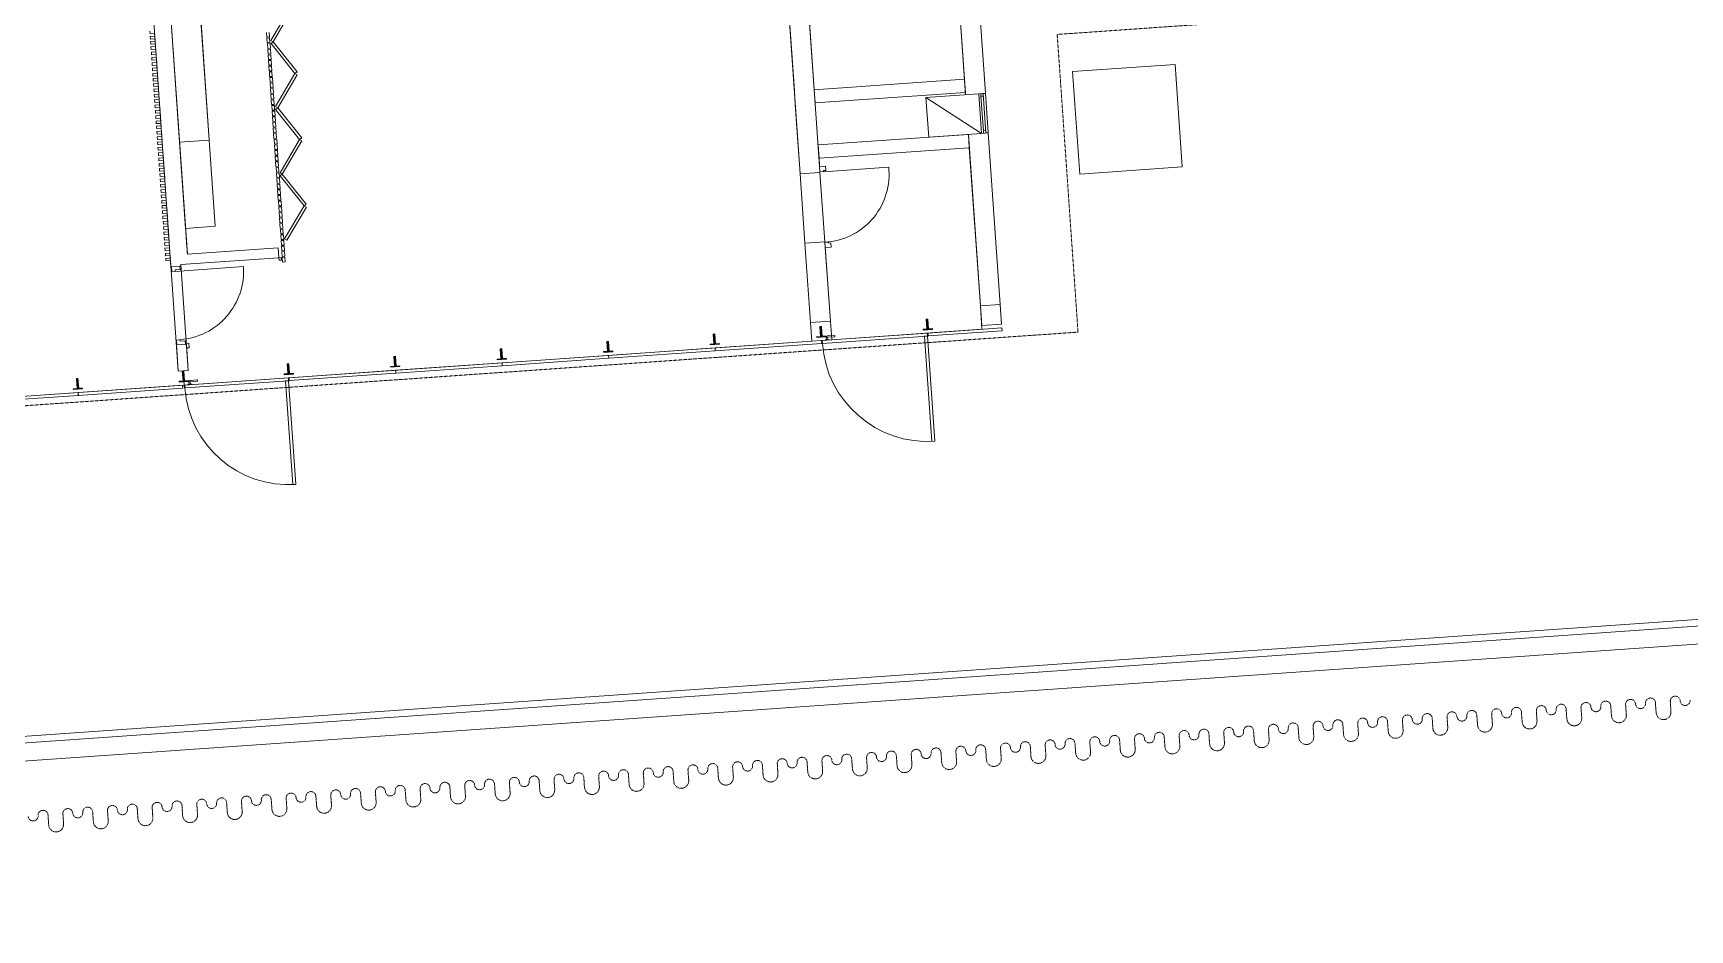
# Model space of a CAD drawing. Header units: millimetres. Extents: x 306 to 836129804, y -168137 to 818603917.
# Drawn here: x 833840866 to 833865851, y 817923375 to 817936898 of the extents above; entities that cross this region are included whole.
import ezdxf

# ---------------------------------------------------------------- set-up
doc = ezdxf.new("R2010")
doc.units = ezdxf.units.MM
doc.header["$LTSCALE"] = 3
doc.linetypes.add('Overhead', pattern=[1.8, 1.2, -0.6])
doc.linetypes.add('SMALL DASH', pattern=[1.06, 0.53, -0.53])
for name, color, linetype, lineweight in [('A-010-M_LINE', 251, 'Continuous', 13), ('A-200-M_WALL', 251, 'Continuous', 13), ('A-200-M_WALL_EXT', 251, 'Continuous', 13), ('A-200-M_WALL_INT', 251, 'Continuous', 13), ('A-214-M_CURT_WALL', 251, 'Continuous', 13), ('A-215-M_CURT_PANEL', 251, 'Continuous', 13), ('A-314-M_WINDOW', 251, 'Continuous', 13), ('A-325-M_DOOR', 251, 'Continuous', 13), ('A-325-M_DOOR__FRAME', 251, 'Continuous', 13), ('A-340-M_RAILING', 251, 'Continuous', 13), ('A-770-ME_FFE_SA', 251, 'Continuous', 13), ('A-810-M_ROOMS', 251, 'Continuous', 13), ('S-280-M_COLUMN', 253, 'Continuous', 9), ('Z-060-M_DETAIL', 253, 'Continuous', 5)]:
    doc.layers.add(name, color=color, linetype=linetype, lineweight=lineweight)
doc.layers.add('UAJ-00XREF', color=7, linetype='Continuous')
doc.layers.get('A-770-ME_FFE_SA').off()

# ---------------------------------------------------------------- blocks, each defined once
blk = doc.blocks.new('System Panel - ARC_Glazed-35356056-0300')
at = {"layer": 'A-215-M_CURT_PANEL', "lineweight": 9}
for p, q in [((-557.5, 44), (557.5, 44)), ((-557.5, 0), (-557.5, 44)), ((557.5, 0), (-557.5, 0))]:
    blk.add_line(p, q, dxfattribs=at)
blk = doc.blocks.new('Circular Mullion - B1_STEEL-17270003-0300')
at = {"layer": 'A-214-M_CURT_WALL', "lineweight": 9}
blk.add_hatch(color=256, dxfattribs=at).paths.add_polyline_path([(-70, 50), (-70, 62), (-12.5, 62), (-12.5, 210), (12.5, 210), (12.5, 62), (70, 62), (70, 50), (-12.5, 50)], flags=0)
for p, q in [((-12.5, 62), (-70, 62)), ((-70, 50), (-70, 62)), ((-70, 50), (0, 50)), ((12.5, 210), (-12.5, 210)), ((-12.5, 210), (-12.5, 62)), ((0, 50), (70, 50)), ((12.5, 62), (12.5, 210)), ((70, 62), (12.5, 62)), ((70, 50), (70, 62))]:
    blk.add_line(p, q, dxfattribs=at)
blk = doc.blocks.new('System Panel - ARC_Glazed-41323081-0300')
at = {"layer": 'A-215-M_CURT_PANEL', "lineweight": 9}
for p, q in [((-789.5, 44), (789.5, 44)), ((-789.5, 0), (-789.5, 44)), ((789.5, 0), (-789.5, 0)), ((789.5, 0), (789.5, 44))]:
    blk.add_line(p, q, dxfattribs=at)
blk = doc.blocks.new('Circular Mullion - B1_STEEL-35356046-0300')
at = {"layer": 'A-214-M_CURT_WALL', "lineweight": 9}
blk.add_hatch(color=256, dxfattribs=at).paths.add_polyline_path([(-81, 50), (-140, 50), (-140, 62), (-83, 62), (-83, 210), (-58, 210), (-56, 62), (0, 62), (0, 50), (-80, 50)], flags=0)
for p, q in [((-83, 62), (-140, 62)), ((-140, 50), (-140, 62)), ((-140, 50), (-70, 50)), ((-58, 210), (-83, 210)), ((-83, 210), (-83, 62)), ((-70, 50), (0, 50)), ((-58, 62), (-58, 210)), ((0, 62), (-58, 62)), ((0, 50), (0, 62))]:
    blk.add_line(p, q, dxfattribs=at)
blk = doc.blocks.new('System Panel - ARC_Glazed-28591445-0300')
at = {"layer": 'A-215-M_CURT_PANEL', "lineweight": 9}
for p, q in [((-790, 44), (790, 44)), ((-790, 0), (-790, 44)), ((790, 0), (-790, 0)), ((790, 0), (790, 44))]:
    blk.add_line(p, q, dxfattribs=at)
blk = doc.blocks.new('DCW_08a - L_GF_T SECTION MULLION_SINGLE DOOR-35356047-0300')
at = {"layer": 'A-325-M_DOOR', "lineweight": 9}
for p, q in [((-783, 0), (-793, 0)), ((-793, 0), (-793, -45)), ((783, 0), (-783, 0)), ((-783, 0), (-783, -45)), ((-783, -45), (-783, 0)), ((783, -45), (783, 0)), ((793, 0), (783, 0)), ((783, 0), (783, -45)), ((793, -45), (793, 0)), ((-793, -45), (-783, -45)), ((-783, -45), (783, -45)), ((783, -45), (793, -45))]:
    blk.add_line(p, q, dxfattribs=at)
at = {"layer": 'A-325-M_DOOR'}
for p, q in [((-738, 8), (-738, 0)), ((-738, 8), (-678, 8)), ((-737, 8), (-738, 8)), ((-718, 38), (-718, 8)), ((-698, 8), (-698, 38)), ((-588, 63), (-693, 63)), ((-693, 43), (-588, 43)), ((-678, 8), (-679, 8)), ((-678, 0), (-678, 8)), ((-588, 63), (-588, 43)), ((783, -45), (738, -45)), ((738, -1611), (738, -45)), ((783, -1611), (783, -45))]:
    blk.add_line(p, q, dxfattribs=at)
at = {"layer": 'A-325-M_DOOR', "flags": 128}
for points in [[(-693, 63), (-694, 63), (-695, 63), (-696, 63), (-697, 63), (-698, 63), (-699, 62), (-700, 62), (-701, 62), (-702, 61), (-703, 61), (-704, 61), (-705, 60), (-706, 60), (-707, 59), (-707, 59), (-708, 58), (-709, 57), (-710, 57), (-710, 56), (-711, 55), (-712, 55), (-713, 54), (-713, 53), (-714, 52), (-714, 52), (-715, 51), (-715, 50), (-716, 49), (-716, 48), (-717, 47), (-717, 46), (-717, 45), (-717, 44), (-718, 43), (-718, 42), (-718, 41), (-718, 40), (-718, 39), (-718, 38), (-718, 38)], [(-698, 38), (-698, 38), (-698, 38), (-698, 39), (-698, 39), (-698, 39), (-698, 39), (-698, 39), (-698, 40), (-698, 40), (-698, 40), (-698, 40), (-698, 40), (-698, 40), (-698, 41), (-697, 41), (-697, 41), (-697, 41), (-697, 41), (-697, 41), (-697, 42), (-697, 42), (-696, 42), (-696, 42), (-696, 42), (-696, 42), (-696, 42), (-696, 42), (-695, 43), (-695, 43), (-695, 43), (-695, 43), (-695, 43), (-695, 43), (-694, 43), (-694, 43), (-694, 43), (-694, 43), (-694, 43), (-693, 43), (-693, 43)]]:
    blk.add_lwpolyline(points, dxfattribs=at)
at = {"layer": 'A-325-M_DOOR'}
blk.add_arc((783, -45), 1567, 180, 270, dxfattribs=at)
blk = doc.blocks.new('System Panel - ARC_Glazed-35356051-0300')
at = {"layer": 'A-215-M_CURT_PANEL', "lineweight": 9}
for p, q in [((-805, 44), (805, 44)), ((-805, 0), (-805, 44)), ((805, 0), (-805, 0))]:
    blk.add_line(p, q, dxfattribs=at)
blk = doc.blocks.new('System Panel - ARC_Glazed-35356052-0300')
at = {"layer": 'A-215-M_CURT_PANEL', "lineweight": 9}
for p, q in [((-805, 44), (805, 44)), ((-805, 0), (-805, 44)), ((805, 0), (-805, 0)), ((805, 0), (805, 44))]:
    blk.add_line(p, q, dxfattribs=at)
blk = doc.blocks.new('Circular Mullion - B1_STEEL-33305504-0300')
at = {"layer": 'A-214-M_CURT_WALL', "lineweight": 9}
blk.add_hatch(color=256, dxfattribs=at).paths.add_polyline_path([(12.5, 50), (-70, 50), (-70, 62), (-12.5, 62), (-12.5, 210), (12.5, 210), (12.5, 62), (70, 62), (70, 50)], flags=0)
for p, q in [((-12.5, 62), (-70, 62)), ((-70, 50), (-70, 62)), ((-70, 50), (0, 50)), ((12.5, 210), (-12.5, 210)), ((-12.5, 210), (-12.5, 62)), ((0, 50), (70, 50)), ((12.5, 62), (12.5, 210)), ((70, 62), (12.5, 62)), ((70, 50), (70, 62))]:
    blk.add_line(p, q, dxfattribs=at)
blk = doc.blocks.new('System Panel - ARC_Glazed-35356053-0300')
at = {"layer": 'A-215-M_CURT_PANEL', "lineweight": 9}
for p, q in [((-805, 44), (805, 44)), ((-805, 0), (-805, 44)), ((805, 0), (-805, 0)), ((805, 0), (805, 44))]:
    blk.add_line(p, q, dxfattribs=at)
blk = doc.blocks.new('System Panel - ARC_Glazed-35356054-0300')
at = {"layer": 'A-215-M_CURT_PANEL', "lineweight": 9}
for p, q in [((-805, 44), (805, 44)), ((-805, 0), (-805, 44)), ((805, 0), (-805, 0)), ((805, 0), (805, 44))]:
    blk.add_line(p, q, dxfattribs=at)
blk = doc.blocks.new('DCW_08b - L_GF_T SECTION MULLION_SINGLE DOOR_ANGLE HEAD-35356048-0300')
at = {"layer": 'A-325-M_DOOR', "lineweight": 9}
for p, q in [((-795, 0), (-805, 0)), ((-805, 0), (-805, -45)), ((795, 0), (-795, 0)), ((-795, 0), (-795, -45)), ((-795, -45), (-795, 0)), ((795, -45), (795, 0)), ((805, 0), (795, 0)), ((795, 0), (795, -45)), ((805, -45), (805, 0)), ((-805, -45), (-795, -45)), ((-795, -45), (795, -45)), ((795, -45), (805, -45))]:
    blk.add_line(p, q, dxfattribs=at)
at = {"layer": 'A-325-M_DOOR'}
for p, q in [((-750, 8), (-750, 0)), ((-750, 8), (-690, 8)), ((-749, 8), (-750, 8)), ((-730, 38), (-730, 8)), ((-710, 8), (-710, 38)), ((-600, 63), (-705, 63)), ((-705, 43), (-600, 43)), ((-690, 8), (-691, 8)), ((-690, 0), (-690, 8)), ((-600, 63), (-600, 43)), ((795, -45), (750, -45)), ((750, -1634), (750, -45)), ((795, -1635), (795, -45))]:
    blk.add_line(p, q, dxfattribs=at)
at = {"layer": 'A-325-M_DOOR', "flags": 128}
for points in [[(-705, 63), (-706, 63), (-707, 63), (-708, 63), (-709, 63), (-710, 63), (-711, 62), (-712, 62), (-713, 62), (-714, 61), (-715, 61), (-716, 61), (-717, 60), (-717, 60), (-718, 59), (-719, 59), (-720, 58), (-721, 57), (-721, 57), (-722, 56), (-723, 55), (-724, 55), (-724, 54), (-725, 53), (-725, 52), (-726, 52), (-727, 51), (-727, 50), (-728, 49), (-728, 48), (-728, 47), (-729, 46), (-729, 45), (-729, 44), (-729, 43), (-730, 42), (-730, 41), (-730, 40), (-730, 39), (-730, 38), (-730, 38)], [(-710, 38), (-710, 38), (-710, 38), (-710, 39), (-710, 39), (-710, 39), (-710, 39), (-710, 39), (-710, 40), (-710, 40), (-710, 40), (-710, 40), (-709, 40), (-709, 40), (-709, 41), (-709, 41), (-709, 41), (-709, 41), (-709, 41), (-709, 41), (-708, 42), (-708, 42), (-708, 42), (-708, 42), (-708, 42), (-708, 42), (-708, 42), (-707, 42), (-707, 43), (-707, 43), (-707, 43), (-707, 43), (-706, 43), (-706, 43), (-706, 43), (-706, 43), (-706, 43), (-705, 43), (-705, 43), (-705, 43), (-705, 43)]]:
    blk.add_lwpolyline(points, dxfattribs=at)
at = {"layer": 'A-325-M_DOOR'}
blk.add_arc((795, -45), 1590, 180, 270, dxfattribs=at)
blk = doc.blocks.new('Circular Mullion - B1_STEEL-33305505-0300')
at = {"layer": 'A-214-M_CURT_WALL', "lineweight": 9}
blk.add_hatch(color=256, dxfattribs=at).paths.add_polyline_path([(44.9, 50), (-70, 50), (-70, 62), (-12.5, 62), (-12.5, 210), (12.5, 210), (12.5, 62), (70, 62), (70, 50)], flags=0)
for p, q in [((-12.5, 62), (-70, 62)), ((-70, 50), (-70, 62)), ((-70, 50), (0, 50)), ((12.5, 210), (-12.5, 210)), ((-12.5, 210), (-12.5, 62)), ((0, 50), (70, 50)), ((12.5, 62), (12.5, 210)), ((70, 62), (12.5, 62)), ((70, 50), (70, 62))]:
    blk.add_line(p, q, dxfattribs=at)
blk = doc.blocks.new('Railing - Railing-25259994-0300')
at = {"layer": 'A-340-M_RAILING'}
for p, q in [((183, 4284), (117268, 4284)), ((117168, 4384), (283, 4384))]:
    blk.add_line(p, q, dxfattribs=at)
blk = doc.blocks.new('System Panel - ARC_Glazed-35356055-0300')
at = {"layer": 'A-215-M_CURT_PANEL', "lineweight": 9}
for p, q in [((-805, 44), (805, 44)), ((805, 0), (805, 44)), ((805, 0), (-805, 0))]:
    blk.add_line(p, q, dxfattribs=at)
blk = doc.blocks.new('ARC_DOOR_Learning Centre Sliding Folding Panel - ARC_DOOR_Learning Centre Sliding Folding Panel-29243649-0300')
at = {"layer": 'A-325-M_DOOR'}
for p, q in [((70, 0), (0, 0)), ((0, 0), (0, -40)), ((0, -40), (70, -40)), ((70, -40), (70, 0)), ((155, 0), (85, 0)), ((85, 0), (85, -40)), ((85, -40), (155, -40)), ((155, -40), (155, 0)), ((240, 0), (170, 0)), ((170, 0), (170, -40)), ((170, -40), (240, -40)), ((240, -40), (240, 0)), ((325, 0), (255, 0)), ((255, 0), (255, -40)), ((255, -40), (325, -40)), ((325, -40), (325, 0)), ((325, -88), (348, -55)), ((325, -88), (802, -417)), ((410, 0), (340, 0)), ((340, 0), (340, -40)), ((340, -40), (410, -40)), ((348, -55), (825, -384)), ((410, -40), (410, 0)), ((495, 0), (425, 0)), ((425, 0), (425, -40)), ((425, -40), (495, -40)), ((495, -40), (495, 0)), ((580, 0), (510, 0)), ((510, 0), (510, -40)), ((510, -40), (580, -40)), ((580, -40), (580, 0)), ((665, 0), (595, 0)), ((595, 0), (595, -40)), ((595, -40), (665, -40)), ((665, -40), (665, 0)), ((750, 0), (680, 0)), ((680, 0), (680, -40)), ((680, -40), (750, -40)), ((750, -40), (750, 0)), ((835, 0), (765, 0)), ((765, 0), (765, -40)), ((765, -40), (835, -40)), ((1302, -55), (825, -384)), ((835, -40), (835, 0)), ((1325, -88), (848, -417)), ((920, 0), (850, 0)), ((850, 0), (850, -40)), ((850, -40), (920, -40)), ((920, -40), (920, 0)), ((1005, 0), (935, 0)), ((935, 0), (935, -40)), ((935, -40), (1005, -40)), ((1005, -40), (1005, 0)), ((1090, 0), (1020, 0)), ((1020, 0), (1020, -40)), ((1020, -40), (1090, -40)), ((1090, -40), (1090, 0)), ((1175, 0), (1105, 0)), ((1105, 0), (1105, -40)), ((1105, -40), (1175, -40)), ((1175, -40), (1175, 0)), ((1260, 0), (1190, 0)), ((1190, 0), (1190, -40)), ((1190, -40), (1260, -40)), ((1260, -40), (1260, 0)), ((1345, 0), (1275, 0)), ((1275, 0), (1275, -40)), ((1275, -40), (1345, -40)), ((1325, -88), (1302, -55)), ((1325, -88), (1347, -55)), ((1325, -88), (1802, -417)), ((1345, -40), (1345, 0)), ((1347, -55), (1825, -384)), ((1430, 0), (1360, 0)), ((1360, 0), (1360, -40)), ((1360, -40), (1430, -40)), ((1430, -40), (1430, 0)), ((1515, 0), (1445, 0)), ((1445, 0), (1445, -40)), ((1445, -40), (1515, -40)), ((1515, -40), (1515, 0)), ((1600, 0), (1530, 0)), ((1530, 0), (1530, -40)), ((1530, -40), (1600, -40)), ((1600, -40), (1600, 0)), ((1685, 0), (1615, 0)), ((1615, 0), (1615, -40)), ((1615, -40), (1685, -40)), ((1685, -40), (1685, 0)), ((1770, 0), (1700, 0)), ((1700, 0), (1700, -40)), ((1700, -40), (1770, -40)), ((1770, -40), (1770, 0)), ((1855, 0), (1785, 0)), ((1785, 0), (1785, -40)), ((1785, -40), (1855, -40)), ((2302, -55), (1825, -384)), ((2325, -88), (1847, -417)), ((1855, -40), (1855, 0)), ((1940, 0), (1870, 0)), ((1870, 0), (1870, -40)), ((1870, -40), (1940, -40)), ((1940, -40), (1940, 0)), ((2025, 0), (1955, 0)), ((1955, 0), (1955, -40)), ((1955, -40), (2025, -40)), ((2025, -40), (2025, 0)), ((2110, 0), (2040, 0)), ((2040, 0), (2040, -40)), ((2040, -40), (2110, -40)), ((2110, -40), (2110, 0)), ((2195, 0), (2125, 0)), ((2125, 0), (2125, -40)), ((2125, -40), (2195, -40)), ((2195, -40), (2195, 0)), ((2280, 0), (2210, 0)), ((2210, 0), (2210, -40)), ((2210, -40), (2280, -40)), ((2280, -40), (2280, 0)), ((2365, 0), (2295, 0)), ((2295, 0), (2295, -40)), ((2295, -40), (2365, -40)), ((2325, -88), (2302, -55)), ((2325, -88), (2347, -55)), ((2325, -88), (2802, -417)), ((2347, -55), (2824, -384)), ((2365, -40), (2365, 0)), ((2450, 0), (2380, 0)), ((2380, 0), (2380, -40)), ((2380, -40), (2450, -40)), ((2450, -40), (2450, 0)), ((2535, 0), (2465, 0)), ((2465, 0), (2465, -40)), ((2465, -40), (2535, -40)), ((2535, -40), (2535, 0)), ((2620, 0), (2550, 0)), ((2550, 0), (2550, -40)), ((2550, -40), (2620, -40)), ((2620, -40), (2620, 0)), ((2705, 0), (2635, 0)), ((2635, 0), (2635, -40)), ((2635, -40), (2705, -40)), ((2705, -40), (2705, 0)), ((2790, 0), (2720, 0)), ((2720, 0), (2720, -40)), ((2720, -40), (2790, -40)), ((2790, -40), (2790, 0)), ((2875, 0), (2805, 0)), ((2805, 0), (2805, -40)), ((2805, -40), (2875, -40)), ((3302, -55), (2824, -384)), ((3324, -88), (2847, -417)), ((2875, -40), (2875, 0)), ((2960, 0), (2890, 0)), ((2890, 0), (2890, -40)), ((2890, -40), (2960, -40)), ((2960, -40), (2960, 0)), ((3045, 0), (2975, 0)), ((2975, 0), (2975, -40)), ((2975, -40), (3045, -40)), ((3045, -40), (3045, 0)), ((3130, 0), (3060, 0)), ((3060, 0), (3060, -40)), ((3060, -40), (3130, -40)), ((3130, -40), (3130, 0)), ((3215, 0), (3145, 0)), ((3145, 0), (3145, -40)), ((3145, -40), (3215, -40)), ((3215, -40), (3215, 0)), ((3300, 0), (3230, 0)), ((3230, 0), (3230, -40)), ((3230, -40), (3300, -40)), ((3300, -40), (3300, 0)), ((3324, -88), (3302, -55)), ((3385, 0), (3315, 0)), ((3315, 0), (3315, -40)), ((3315, -40), (3385, -40)), ((3324, -88), (3347, -55)), ((3324, -88), (3802, -417)), ((3347, -55), (3824, -384)), ((3385, -40), (3385, 0)), ((3470, 0), (3400, 0)), ((3400, 0), (3400, -40)), ((3400, -40), (3470, -40)), ((802, -417), (825, -384)), ((848, -417), (825, -384)), ((1802, -417), (1825, -384)), ((1847, -417), (1825, -384)), ((2802, -417), (2824, -384)), ((2847, -417), (2824, -384))]:
    blk.add_line(p, q, dxfattribs=at)
blk = doc.blocks.new('ARC_DOOR_TIMBER_T10-TS-I - 950x2100mm-40955901-0300')
at = {"layer": 'A-325-M_DOOR', "lineweight": 9}
for p, q in [((-518.5, 69), (-588.5, 69)), ((-588.5, 69), (-588.5, -61)), ((-538.5, -61), (-538.5, 16)), ((-538.5, 16), (-518.5, 16)), ((-518.5, 16), (-518.5, 69)), ((588.5, 69), (518.5, 69)), ((518.5, 69), (518.5, 16)), ((518.5, 16), (538.5, 16)), ((538.5, 16), (538.5, -61)), ((588.5, -61), (588.5, 69)), ((-588.5, -61), (-538.5, -61)), ((538.5, -61), (588.5, -61))]:
    blk.add_line(p, q, dxfattribs=at)
at = {"layer": 'A-325-M_DOOR'}
blk.add_line((515.5, 16), (515.5, -1015), dxfattribs=at)
blk.add_arc((515.5, 16), 1031, 180, 270, dxfattribs=at)
blk = doc.blocks.new('ARC_DOOR_METAL_M10-SM-I - 850x2100mm-39313027-0300')
at = {"layer": 'A-325-M_DOOR'}
blk.add_line((529, -205), (529, -1189), dxfattribs=at)
blk.add_arc((491, -169), 1021, 182.0146, 272.1365, dxfattribs=at)
at = {"layer": 'A-325-M_DOOR__FRAME'}
for p, q in [((-612, -150), (-532, -150)), ((-612, -240), (-612, -150)), ((-547, -240), (-612, -240)), ((-547, -205), (-547, -240)), ((-532, -205), (-547, -205)), ((-532, -150), (-532, -205)), ((532, -150), (612, -150)), ((532, -205), (532, -150)), ((547, -205), (532, -205)), ((547, -240), (547, -205)), ((612, -240), (547, -240)), ((612, -150), (612, -240))]:
    blk.add_line(p, q, dxfattribs=at)
blk = doc.blocks.new('ARC_TFP_FS_HR_DISPLAY - ARC_TFP_FS_HR_800x600 _WIDE_-V285-0300')
at = {"layer": 'Z-060-M_DETAIL'}
for p, q in [((400, 0), (-400, 600)), ((400, 600), (-400, 600)), ((-400, 600), (-400, 0)), ((400, 0), (400, 600)), ((-400, 0), (400, 0))]:
    blk.add_line(p, q, dxfattribs=at)
blk = doc.blocks.new('ARC_WIN_SPECIAL EQUIPMENT - 600w X 900h-V316-0300')
at = {"layer": 'A-314-M_WINDOW', "lineweight": 18}
for p, q in [((-300, -30), (-260, -30)), ((-260, -65), (-300, -65)), ((-295, -65), (295, -65)), ((-295, -100), (-295, -65)), ((295, -100), (-295, -100)), ((-260, -30), (-260, -65)), ((260, -65), (260, -30)), ((260, -30), (300, -30)), ((300, -65), (260, -65)), ((295, -65), (295, -100))]:
    blk.add_line(p, q, dxfattribs=at)
at = {"layer": 'A-314-M_WINDOW'}
blk.add_line((260, -30), (-260, -30), dxfattribs=at)
blk = doc.blocks.new('Workshop Timber Slats1 - Workshop Timber Slats-41129368-0300')
at = {"layer": 'A-200-M_WALL'}
for p, q in [((27185, 10125), (27145, 10125)), ((27145, 10125), (27145, 10055)), ((27145, 10055), (27185, 10055)), ((27185, 10125), (27185, 10055)), ((40055, 10125), (40015, 10125)), ((40015, 10125), (40015, 10055)), ((40015, 10055), (40055, 10055)), ((40055, 10125), (40055, 10055))]:
    blk.add_line(p, q, dxfattribs=at)
blk = doc.blocks.new('3A35X-MAGP-P-MP-00')
at = {"layer": 'A-010-M_LINE', "linetype": 'Overhead'}
for p, q in [((834440852, 817937213), (834436063, 817936878)), ((834436063, 817936878), (834436377, 817932389)), ((834436377, 817932389), (834396817, 817929623))]:
    blk.add_line(p, q, dxfattribs=at)
at = {"layer": 'A-010-M_LINE', "linetype": 'SMALL DASH'}
for p, q in [((834444411, 817926756), (834444422, 817926603)), ((834444635, 817926771), (834444646, 817926619)), ((834445084, 817926803), (834445095, 817926650)), ((834445309, 817926818), (834445319, 817926666)), ((834441044, 817926520), (834441055, 817926368)), ((834441269, 817926536), (834441279, 817926384)), ((834441718, 817926567), (834441728, 817926415)), ((834441942, 817926583), (834441953, 817926431)), ((834442391, 817926614), (834442402, 817926462)), ((834442615, 817926630), (834442626, 817926478)), ((834443064, 817926661), (834443075, 817926509)), ((834443289, 817926677), (834443299, 817926525)), ((834443738, 817926708), (834443748, 817926556)), ((834443962, 817926724), (834443973, 817926572)), ((834437229, 817926253), (834437239, 817926101)), ((834437677, 817926285), (834437688, 817926133)), ((834437902, 817926301), (834437913, 817926148)), ((834438351, 817926332), (834438361, 817926180)), ((834438575, 817926348), (834438586, 817926195)), ((834439024, 817926379), (834439035, 817926227)), ((834439249, 817926395), (834439259, 817926243)), ((834439697, 817926426), (834439708, 817926274)), ((834439922, 817926442), (834439933, 817926290)), ((834440371, 817926473), (834440381, 817926321)), ((834440595, 817926489), (834440606, 817926337)), ((834433862, 817926018), (834433872, 817925866)), ((834434311, 817926049), (834434321, 817925897)), ((834434535, 817926065), (834434546, 817925913)), ((834434984, 817926097), (834434995, 817925944)), ((834435208, 817926112), (834435219, 817925960)), ((834435657, 817926144), (834435668, 817925991)), ((834435882, 817926159), (834435892, 817926007)), ((834436331, 817926191), (834436341, 817926039)), ((834436555, 817926206), (834436566, 817926054)), ((834437004, 817926238), (834437015, 817926086)), ((834430271, 817925767), (834430281, 817925615)), ((834430495, 817925783), (834430506, 817925631)), ((834430944, 817925814), (834430954, 817925662)), ((834431168, 817925830), (834431179, 817925678)), ((834431617, 817925861), (834431628, 817925709)), ((834431842, 817925877), (834431852, 817925725)), ((834432291, 817925908), (834432301, 817925756)), ((834432515, 817925924), (834432526, 817925772)), ((834432964, 817925955), (834432975, 817925803)), ((834433188, 817925971), (834433199, 817925819)), ((834433637, 817926002), (834433648, 817925850)), ((834426904, 817925532), (834426914, 817925380)), ((834427128, 817925547), (834427139, 817925395)), ((834427577, 817925579), (834427588, 817925427)), ((834427802, 817925594), (834427812, 817925442)), ((834428250, 817925626), (834428261, 817925474)), ((834428475, 817925641), (834428486, 817925489)), ((834428924, 817925673), (834428934, 817925521)), ((834429148, 817925689), (834429159, 817925536)), ((834429597, 817925720), (834429608, 817925568)), ((834429822, 817925736), (834429832, 817925584)), ((834423088, 817925265), (834423099, 817925113)), ((834423537, 817925296), (834423548, 817925144)), ((834423761, 817925312), (834423772, 817925160)), ((834424210, 817925343), (834424221, 817925191)), ((834424435, 817925359), (834424445, 817925207)), ((834424884, 817925390), (834424894, 817925238)), ((834425108, 817925406), (834425119, 817925254)), ((834425557, 817925438), (834425568, 817925285)), ((834425781, 817925453), (834425792, 817925301)), ((834426230, 817925485), (834426241, 817925332)), ((834426455, 817925500), (834426465, 817925348)), ((834420844, 817925108), (834420854, 817924956)), ((834421068, 817925124), (834421079, 817924972)), ((834421517, 817925155), (834421528, 817925003)), ((834421741, 817925171), (834421752, 817925019)), ((834422190, 817925202), (834422201, 817925050)), ((834422415, 817925218), (834422425, 817925066)), ((834422864, 817925249), (834422874, 817925097))]:
    blk.add_line(p, q, dxfattribs=at)
at = {"layer": 'A-010-M_LINE'}
blk.add_lwpolyline([(834499323, 817951232), (834500700, 817931528), (834384086, 817923375), (834384080, 817923465), (834383431, 817923420), (834382148, 817941780)], dxfattribs=at)
at = {"layer": 'A-010-M_LINE', "linetype": 'SMALL DASH'}
for centre, radius, start, end in [((834443364, 817926682), 75, 3.9989, 183.9989), ((834443364, 817926682), 75, 3.9989, 183.9989), ((834443663, 817926703), 75, 3.9989, 183.9989), ((834444037, 817926729), 75, 3.9989, 183.9989), ((834444037, 817926729), 75, 3.9989, 183.9989), ((834444336, 817926750), 75, 3.9989, 183.9989), ((834444710, 817926776), 75, 3.9989, 183.9989), ((834444710, 817926776), 75, 3.9989, 183.9989), ((834444860, 817926787), 75, 183.9989, 3.9989), ((834445010, 817926797), 75, 3.9989, 183.9989), ((834445384, 817926824), 75, 3.9989, 183.9989), ((834445384, 817926824), 75, 3.9989, 183.9989), ((834445533, 817926834), 75, 183.9989, 3.9989), ((834439997, 817926447), 75, 3.9989, 183.9989), ((834439997, 817926447), 75, 3.9989, 183.9989), ((834440296, 817926468), 75, 3.9989, 183.9989), ((834440670, 817926494), 75, 3.9989, 183.9989), ((834440670, 817926494), 75, 3.9989, 183.9989), ((834440820, 817926504), 75, 183.9989, 3.9989), ((834440969, 817926515), 75, 3.9989, 183.9989), ((834441343, 817926541), 75, 3.9989, 183.9989), ((834441343, 817926541), 75, 3.9989, 183.9989), ((834441493, 817926552), 75, 183.9989, 3.9989), ((834441643, 817926562), 75, 3.9989, 183.9989), ((834442017, 817926588), 75, 3.9989, 183.9989), ((834442017, 817926588), 75, 3.9989, 183.9989), ((834442166, 817926599), 75, 183.9989, 3.9989), ((834442316, 817926609), 75, 3.9989, 183.9989), ((834442690, 817926635), 75, 3.9989, 183.9989), ((834442690, 817926635), 75, 3.9989, 183.9989), ((834442840, 817926646), 75, 183.9989, 3.9989), ((834442989, 817926656), 75, 3.9989, 183.9989), ((834443187, 817926517), 112, 183.9989, 3.9989), ((834443513, 817926693), 75, 183.9989, 3.9989), ((834443861, 817926564), 112, 183.9989, 3.9989), ((834444187, 817926740), 75, 183.9989, 3.9989), ((834444534, 817926611), 112, 183.9989, 3.9989), ((834445207, 817926658), 112, 183.9989, 3.9989), ((834436256, 817926185), 75, 3.9989, 183.9989), ((834436630, 817926212), 75, 3.9989, 183.9989), ((834436630, 817926212), 75, 3.9989, 183.9989), ((834436929, 817926233), 75, 3.9989, 183.9989), ((834437303, 817926259), 75, 3.9989, 183.9989), ((834437303, 817926259), 75, 3.9989, 183.9989), ((834437453, 817926269), 75, 183.9989, 3.9989), ((834437603, 817926280), 75, 3.9989, 183.9989), ((834437977, 817926306), 75, 3.9989, 183.9989), ((834437977, 817926306), 75, 3.9989, 183.9989), ((834438126, 817926316), 75, 183.9989, 3.9989), ((834438276, 817926327), 75, 3.9989, 183.9989), ((834438650, 817926353), 75, 3.9989, 183.9989), ((834438650, 817926353), 75, 3.9989, 183.9989), ((834438800, 817926363), 75, 183.9989, 3.9989), ((834438949, 817926374), 75, 3.9989, 183.9989), ((834439323, 817926400), 75, 3.9989, 183.9989), ((834439323, 817926400), 75, 3.9989, 183.9989), ((834439473, 817926410), 75, 183.9989, 3.9989), ((834439623, 817926421), 75, 3.9989, 183.9989), ((834439820, 817926282), 112, 183.9989, 3.9989), ((834440146, 817926457), 75, 183.9989, 3.9989), ((834440494, 817926329), 112, 183.9989, 3.9989), ((834441167, 817926376), 112, 183.9989, 3.9989), ((834441840, 817926423), 112, 183.9989, 3.9989), ((834442514, 817926470), 112, 183.9989, 3.9989), ((834432590, 817925929), 75, 3.9989, 183.9989), ((834432590, 817925929), 75, 3.9989, 183.9989), ((834432889, 817925950), 75, 3.9989, 183.9989), ((834433263, 817925976), 75, 3.9989, 183.9989), ((834433263, 817925976), 75, 3.9989, 183.9989), ((834433562, 817925997), 75, 3.9989, 183.9989), ((834433937, 817926023), 75, 3.9989, 183.9989), ((834433937, 817926023), 75, 3.9989, 183.9989), ((834434086, 817926034), 75, 183.9989, 3.9989), ((834434236, 817926044), 75, 3.9989, 183.9989), ((834434610, 817926070), 75, 3.9989, 183.9989), ((834434610, 817926070), 75, 3.9989, 183.9989), ((834434760, 817926081), 75, 183.9989, 3.9989), ((834434909, 817926091), 75, 3.9989, 183.9989), ((834435283, 817926117), 75, 3.9989, 183.9989), ((834435283, 817926117), 75, 3.9989, 183.9989), ((834435433, 817926128), 75, 183.9989, 3.9989), ((834435583, 817926138), 75, 3.9989, 183.9989), ((834435780, 817925999), 113, 183.9989, 3.9989), ((834435957, 817926165), 75, 3.9989, 183.9989), ((834435957, 817926165), 75, 3.9989, 183.9989), ((834436106, 817926175), 75, 183.9989, 3.9989), ((834436454, 817926046), 112, 183.9989, 3.9989), ((834436780, 817926222), 75, 183.9989, 3.9989), ((834437127, 817926093), 112, 183.9989, 3.9989), ((834437800, 817926141), 112, 183.9989, 3.9989), ((834438474, 817926188), 112, 183.9989, 3.9989), ((834439147, 817926235), 112, 183.9989, 3.9989), ((834429223, 817925694), 75, 3.9989, 183.9989), ((834429223, 817925694), 75, 3.9989, 183.9989), ((834429522, 817925715), 75, 3.9989, 183.9989), ((834429896, 817925741), 75, 3.9989, 183.9989), ((834429896, 817925741), 75, 3.9989, 183.9989), ((834430046, 817925751), 75, 183.9989, 3.9989), ((834430196, 817925762), 75, 3.9989, 183.9989), ((834430570, 817925788), 75, 3.9989, 183.9989), ((834430570, 817925788), 75, 3.9989, 183.9989), ((834430719, 817925798), 75, 183.9989, 3.9989), ((834430869, 817925809), 75, 3.9989, 183.9989), ((834431243, 817925835), 75, 3.9989, 183.9989), ((834431243, 817925835), 75, 3.9989, 183.9989), ((834431393, 817925845), 75, 183.9989, 3.9989), ((834431542, 817925856), 75, 3.9989, 183.9989), ((834431916, 817925882), 75, 3.9989, 183.9989), ((834431916, 817925882), 75, 3.9989, 183.9989), ((834432066, 817925893), 75, 183.9989, 3.9989), ((834432216, 817925903), 75, 3.9989, 183.9989), ((834432413, 817925764), 112, 183.9989, 3.9989), ((834432739, 817925940), 75, 183.9989, 3.9989), ((834433087, 817925811), 112, 183.9989, 3.9989), ((834433413, 817925987), 75, 183.9989, 3.9989), ((834433760, 817925858), 112, 183.9989, 3.9989), ((834434434, 817925905), 112, 183.9989, 3.9989), ((834435107, 817925952), 112, 183.9989, 3.9989), ((834425482, 817925432), 75, 3.9989, 183.9989), ((834425856, 817925458), 75, 3.9989, 183.9989), ((834425856, 817925458), 75, 3.9989, 183.9989), ((834426156, 817925479), 75, 3.9989, 183.9989), ((834426530, 817925506), 75, 3.9989, 183.9989), ((834426530, 817925506), 75, 3.9989, 183.9989), ((834426679, 817925516), 75, 183.9989, 3.9989), ((834426829, 817925526), 75, 3.9989, 183.9989), ((834427203, 817925553), 75, 3.9989, 183.9989), ((834427203, 817925553), 75, 3.9989, 183.9989), ((834427353, 817925563), 75, 183.9989, 3.9989), ((834427502, 817925573), 75, 3.9989, 183.9989), ((834427876, 817925600), 75, 3.9989, 183.9989), ((834427876, 817925600), 75, 3.9989, 183.9989), ((834428026, 817925610), 75, 183.9989, 3.9989), ((834428176, 817925621), 75, 3.9989, 183.9989), ((834428550, 817925647), 75, 3.9989, 183.9989), ((834428550, 817925647), 75, 3.9989, 183.9989), ((834428699, 817925657), 75, 183.9989, 3.9989), ((834428849, 817925668), 75, 3.9989, 183.9989), ((834429047, 817925529), 112, 183.9989, 3.9989), ((834429373, 817925704), 75, 183.9989, 3.9989), ((834429720, 817925576), 112, 183.9989, 3.9989), ((834430393, 817925623), 113, 183.9989, 3.9989), ((834431067, 817925670), 112, 183.9989, 3.9989), ((834431740, 817925717), 112, 183.9989, 3.9989), ((834422115, 817925197), 75, 3.9989, 183.9989), ((834422489, 817925223), 75, 3.9989, 183.9989), ((834422489, 817925223), 75, 3.9989, 183.9989), ((834422789, 817925244), 75, 3.9989, 183.9989), ((834423163, 817925270), 75, 3.9989, 183.9989), ((834423163, 817925270), 75, 3.9989, 183.9989), ((834423312, 817925281), 75, 183.9989, 3.9989), ((834423462, 817925291), 75, 3.9989, 183.9989), ((834423836, 817925317), 75, 3.9989, 183.9989), ((834423836, 817925317), 75, 3.9989, 183.9989), ((834423986, 817925328), 75, 183.9989, 3.9989), ((834424135, 817925338), 75, 3.9989, 183.9989), ((834424510, 817925364), 75, 3.9989, 183.9989), ((834424510, 817925364), 75, 3.9989, 183.9989), ((834424659, 817925375), 75, 183.9989, 3.9989), ((834424809, 817925385), 75, 3.9989, 183.9989), ((834425007, 817925246), 112, 183.9989, 3.9989), ((834425183, 817925411), 75, 3.9989, 183.9989), ((834425183, 817925411), 75, 3.9989, 183.9989), ((834425333, 817925422), 75, 183.9989, 3.9989), ((834425680, 817925293), 112, 183.9989, 3.9989), ((834426006, 817925469), 75, 183.9989, 3.9989), ((834426353, 817925340), 112, 183.9989, 3.9989), ((834427027, 817925387), 112, 183.9989, 3.9989), ((834427700, 817925434), 112, 183.9989, 3.9989), ((834428373, 817925482), 112, 183.9989, 3.9989), ((834420619, 817925092), 75, 183.9989, 3.9989), ((834420769, 817925103), 75, 3.9989, 183.9989), ((834421143, 817925129), 75, 3.9989, 183.9989), ((834421143, 817925129), 75, 3.9989, 183.9989), ((834421292, 817925139), 75, 183.9989, 3.9989), ((834421442, 817925150), 75, 3.9989, 183.9989), ((834421640, 817925011), 112, 183.9989, 3.9989), ((834421816, 817925176), 75, 3.9989, 183.9989), ((834421816, 817925176), 75, 3.9989, 183.9989), ((834421966, 817925186), 75, 183.9989, 3.9989), ((834422313, 817925058), 112, 183.9989, 3.9989), ((834422639, 817925234), 75, 183.9989, 3.9989), ((834422986, 817925105), 112, 183.9989, 3.9989), ((834423660, 817925152), 112, 183.9989, 3.9989), ((834424333, 817925199), 112, 183.9989, 3.9989), ((834420966, 817924964), 112, 183.9989, 3.9989)]:
    blk.add_arc(centre, radius, start, end, dxfattribs=at)
at = {"layer": 'A-200-M_WALL_EXT', "lineweight": 13}
for p, q in [((834434681, 817935969), (834433633, 817950958)), ((834434980, 817935990), (834433933, 817950979)), ((834422419, 817941087), (834422827, 817935251)), ((834423276, 817935282), (834422868, 817941118)), ((834431919, 817938593), (834432186, 817934778)), ((834432479, 817934885), (834432219, 817938614)), ((834434881, 817935983), (834434980, 817935990)), ((834434980, 817935990), (834434981, 817935985)), ((834422827, 817935251), (834423276, 817935282)), ((834434904, 817932787), (834434723, 817935371)), ((834434923, 817935385), (834435022, 817935392)), ((834435022, 817935397), (834435022, 817935392)), ((834435203, 817932808), (834435022, 817935392)), ((834432186, 817934778), (834432485, 817934798)), ((834432485, 817934798), (834432485, 817934805)), ((834432259, 817933730), (834432559, 817933751)), ((834432559, 817933744), (834432559, 817933751)), ((834432259, 817933730), (834432343, 817932533)), ((834432642, 817932554), (834432565, 817933664)), ((834434904, 817932787), (834435203, 817932808)), ((834432343, 817932533), (834432642, 817932554))]:
    blk.add_line(p, q, dxfattribs=at)
at = {"layer": 'A-200-M_WALL_INT'}
for p, q in [((834422096, 817945716), (834422945, 817933565)), ((834422698, 817933372), (834421855, 817945438)), ((834432398, 817936044), (834434665, 817936203)), ((834432412, 817935845), (834432398, 817936044)), ((834434679, 817936003), (834432412, 817935845)), ((834434679, 817936003), (834434665, 817936203)), ((834432457, 817935211), (834434723, 817935370)), ((834434737, 817935170), (834434723, 817935370)), ((834432471, 817935012), (834432457, 817935211)), ((834434737, 817935170), (834432471, 817935012)), ((834424327, 817933511), (834422846, 817933408)), ((834422945, 817933565), (834424317, 817933661)), ((834424327, 817933511), (834424317, 817933661)), ((834422698, 817933372), (834422704, 817933373)), ((834422834, 817933382), (834422848, 817933383)), ((834422848, 817933383), (834422846, 817933408)), ((834434904, 817932787), (834435203, 817932808)), ((834434904, 817932787), (834434925, 817932488)), ((834435224, 817932509), (834435203, 817932808)), ((834434925, 817932488), (834435224, 817932509)), ((834422780, 817932198), (834422786, 817932199)), ((834422808, 817931801), (834422780, 817932198)), ((834422916, 817932208), (834422930, 817932209)), ((834422958, 817931812), (834422930, 817932209)), ((834422808, 817931801), (834422958, 817931812))]:
    blk.add_line(p, q, dxfattribs=at)
at = {"layer": 'A-810-M_ROOMS', "flags": 128}
for points in [[(834422868, 817941118), (834423276, 817935282), (834423367, 817933986), (834422918, 817933954), (834422920, 817933920), (834422923, 817933880), (834422926, 817933840), (834422929, 817933800), (834422932, 817933760), (834422934, 817933720), (834422937, 817933680), (834422940, 817933640), (834422943, 817933600), (834422945, 817933565), (834424317, 817933661), (834424327, 817933511), (834424362, 817933514), (834424365, 817933474), (834424330, 817933472), (834424327, 817933511), (834422846, 817933408), (834422958, 817931812), (834422883, 817931807), (834422888, 817931728), (834422898, 817931591), (834432363, 817932253), (834432259, 817933730), (834432186, 817934778), (834432171, 817934989), (834432157, 817935192), (834432113, 817935822), (834432099, 817936025), (834431919, 817938593)], [(834410265, 817930708), (834422898, 817931591), (834422883, 817931807), (834422808, 817931801), (834422696, 817933396), (834422691, 817933472), (834422621, 817933467), (834422619, 817933498), (834422689, 817933502), (834422686, 817933542), (834422616, 817933537), (834422614, 817933577), (834422683, 817933582), (834422681, 817933622), (834422611, 817933617), (834422608, 817933657), (834422678, 817933662), (834422675, 817933702), (834422605, 817933697), (834422602, 817933737), (834422672, 817933742), (834422669, 817933782), (834422600, 817933777), (834422597, 817933817), (834422667, 817933822), (834422664, 817933862), (834422594, 817933857), (834422591, 817933897), (834422661, 817933901), (834422659, 817933936), (834422658, 817933941), (834422589, 817933936), (834422586, 817933976), (834422656, 817933981), (834422653, 817934021), (834422583, 817934016), (834422580, 817934056), (834422650, 817934061), (834422647, 817934101), (834422577, 817934096), (834422575, 817934136), (834422644, 817934141), (834422642, 817934181), (834422572, 817934176), (834422569, 817934216), (834422639, 817934221), (834422636, 817934261), (834422566, 817934256), (834422563, 817934296), (834422633, 817934300), (834422630, 817934340), (834422561, 817934335), (834422558, 817934375), (834422628, 817934380), (834422625, 817934420), (834422555, 817934415), (834422552, 817934455), (834422622, 817934460), (834422619, 817934500), (834422549, 817934495), (834422547, 817934535), (834422616, 817934540), (834422614, 817934580), (834422544, 817934575), (834422541, 817934615), (834422611, 817934620), (834422608, 817934660), (834422538, 817934655), (834422536, 817934695), (834422605, 817934699), (834422603, 817934739), (834422533, 817934734), (834422530, 817934774), (834422600, 817934779), (834422597, 817934819), (834422527, 817934814), (834422524, 817934854), (834422594, 817934859), (834422591, 817934899), (834422522, 817934894), (834422519, 817934934), (834422589, 817934939), (834422586, 817934979), (834422516, 817934974), (834422513, 817935014), (834422583, 817935019), (834422580, 817935059), (834422510, 817935054), (834422508, 817935094), (834422577, 817935098), (834422575, 817935138), (834422505, 817935134), (834422502, 817935173), (834422572, 817935178), (834422569, 817935218), (834422499, 817935213), (834422496, 817935253), (834422566, 817935258), (834422563, 817935298), (834422494, 817935293), (834422491, 817935333), (834422561, 817935338), (834422558, 817935378), (834422488, 817935373), (834422485, 817935413), (834422555, 817935418), (834422552, 817935458), (834422483, 817935453), (834422480, 817935493), (834422550, 817935498), (834422547, 817935537), (834422477, 817935533), (834422474, 817935572), (834422544, 817935577), (834422541, 817935617), (834422471, 817935612), (834422469, 817935652), (834422538, 817935657), (834422536, 817935697), (834422466, 817935692), (834422463, 817935732), (834422533, 817935737), (834422530, 817935777), (834422460, 817935772), (834422457, 817935812), (834422527, 817935817), (834422524, 817935857), (834422455, 817935852), (834422452, 817935892), (834422522, 817935897), (834422519, 817935936), (834422449, 817935932), (834422446, 817935971), (834422516, 817935976), (834422513, 817936016), (834422443, 817936011), (834422441, 817936051), (834422510, 817936056), (834422508, 817936096), (834422438, 817936091), (834422435, 817936131), (834422505, 817936136), (834422502, 817936176), (834422432, 817936171), (834422430, 817936211), (834422499, 817936216), (834422497, 817936256), (834422427, 817936251), (834422424, 817936291), (834422494, 817936296), (834422491, 817936335), (834422421, 817936331), (834422418, 817936370), (834422488, 817936375), (834422485, 817936415), (834422416, 817936410), (834422413, 817936450), (834422483, 817936455), (834422480, 817936495), (834422410, 817936490), (834422407, 817936530), (834422477, 817936535), (834422474, 817936575), (834422404, 817936570), (834422402, 817936610), (834422471, 817936615), (834422469, 817936655), (834422399, 817936650), (834422396, 817936690), (834422466, 817936695), (834422463, 817936734), (834422393, 817936730), (834422390, 817936770), (834422460, 817936774), (834422457, 817936814), (834422388, 817936809), (834422385, 817936849), (834422455, 817936854), (834422452, 817936894), (834422382, 817936889), (834422379, 817936929)]]:
    blk.add_lwpolyline(points, dxfattribs=at)
for points in [[(834434248, 817942164), (834431982, 817942006), (834432100, 817940311), (834432100, 817940310), (834432219, 817938614), (834432398, 817936044), (834434665, 817936203)], [(834432662, 817932274), (834434928, 817932432), (834434904, 817932787), (834434737, 817935170), (834432471, 817935012), (834432485, 817934798), (834432559, 817933751)]]:
    blk.add_lwpolyline(points, close=True, dxfattribs=at)
at = {"layer": 'S-280-M_COLUMN', "lineweight": 13}
for p, q in [((834437841, 817936426), (834436294, 817936318)), ((834436294, 817936318), (834436402, 817934772)), ((834437949, 817934880), (834437841, 817936426)), ((834422827, 817935251), (834423276, 817935282)), ((834422827, 817935251), (834422918, 817933954)), ((834423367, 817933986), (834423276, 817935282)), ((834436402, 817934772), (834437949, 817934880)), ((834423367, 817933986), (834422918, 817933954))]:
    blk.add_line(p, q, dxfattribs=at)
at = {"layer": 'A-200-M_WALL', "rotation": 3.998908525771384}
blk.add_blockref('Workshop Timber Slats1 - Workshop Timber Slats-41129368-0300', (834383717, 817919329), dxfattribs=at)
at = {"layer": 'A-214-M_CURT_WALL', "lineweight": 9, "extrusion": (0, 0, -1), "rotation": 356.0010914742286}
for name, p in [('Circular Mullion - B1_STEEL-33305505-0300', (-834434115, 817932375)), ('Circular Mullion - B1_STEEL-33305504-0300', (-834429297, 817932038)), ('Circular Mullion - B1_STEEL-33305504-0300', (-834430903, 817932151)), ('Circular Mullion - B1_STEEL-33305504-0300', (-834432509, 817932263)), ('Circular Mullion - B1_STEEL-33305504-0300', (-834426085, 817931814)), ('Circular Mullion - B1_STEEL-33305504-0300', (-834427691, 817931926)), ('Circular Mullion - B1_STEEL-35356046-0300', (-834422826, 817931586)), ('Circular Mullion - B1_STEEL-33305504-0300', (-834424479, 817931702)), ('Circular Mullion - B1_STEEL-17270003-0300', (-834421298, 817931479))]:
    blk.add_blockref(name, p, dxfattribs=at)
at = {"layer": 'A-215-M_CURT_PANEL', "lineweight": 9, "rotation": 183.9989085257713}
for name, p in [('System Panel - ARC_Glazed-35356055-0300', (834431706, 817932207)), ('System Panel - ARC_Glazed-35356056-0300', (834434672, 817932414)), ('System Panel - ARC_Glazed-35356053-0300', (834428494, 817931982)), ('System Panel - ARC_Glazed-35356054-0300', (834430100, 817932095)), ('System Panel - ARC_Glazed-35356051-0300', (834425282, 817931758)), ('System Panel - ARC_Glazed-35356052-0300', (834426888, 817931870)), ('System Panel - ARC_Glazed-41323081-0300', (834422085, 817931534)), ('System Panel - ARC_Glazed-28591445-0300', (834420510, 817931424))]:
    blk.add_blockref(name, p, dxfattribs=at)
at = {"layer": 'A-314-M_WINDOW', "rotation": 93.9989085257714}
blk.add_blockref('ARC_WIN_SPECIAL EQUIPMENT - 600w X 900h-V316-0300', (834434902, 817935684), dxfattribs=at)
at = {"layer": 'A-325-M_DOOR'}
for name, p, rotation in [('ARC_DOOR_Learning Centre Sliding Folding Panel - ARC_DOOR_Learning Centre Sliding Folding Panel-29243649-0300', (834424382, 817933445), 93.99890852577134), ('ARC_DOOR_METAL_M10-SM-I - 850x2100mm-39313027-0300', (834432372, 817934264), 93.99890852577148), ('ARC_DOOR_TIMBER_T10-TS-I - 950x2100mm-40955901-0300', (834422814, 817932791), 93.9989085257714), ('DCW_08b - L_GF_T SECTION MULLION_SINGLE DOOR_ANGLE HEAD-35356048-0300', (834433312, 817932319), 3.998908525771384), ('DCW_08a - L_GF_T SECTION MULLION_SINGLE DOOR-35356047-0300', (834423688, 817931646), 3.998908525771384)]:
    blk.add_blockref(name, p, dxfattribs=dict(at, rotation=rotation))
at = {"layer": 'A-340-M_RAILING', "rotation": 3.998908525771384}
blk.add_blockref('Railing - Railing-25259994-0300', (834383717, 817919329), dxfattribs=at)
at = {"layer": 'A-770-ME_FFE_SA', "rotation": 183.9989085257713}
blk.add_blockref('ARC_TFP_FS_HR_DISPLAY - ARC_TFP_FS_HR_800x600 _WIDE_-V285-0300', (834434482, 817935955), dxfattribs=at)

msp = doc.modelspace()

# ---------------------------------------------------------------- block references
at = {"layer": 'UAJ-00XREF', "ltscale": 0.5}
msp.add_blockref('3A35X-MAGP-P-MP-00', (-579753, 0), dxfattribs=at)

doc.saveas('drawing.dxf')
